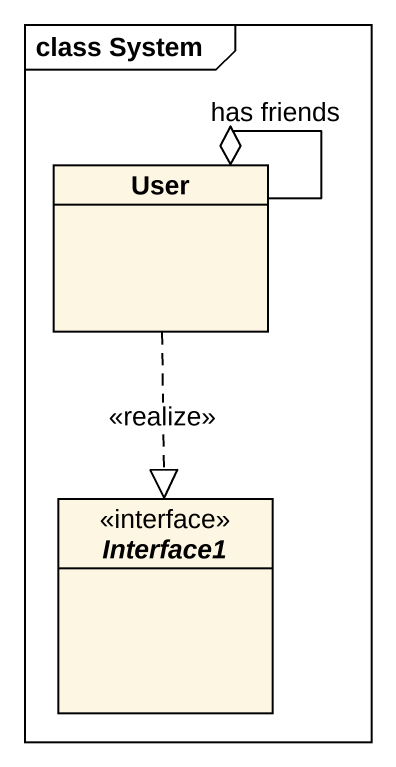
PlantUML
@startuml
mainframe class System
hide circle
hide empty members
class User
interface Interface1 <<interface>>
User --o User : has friends
User ..|> Interface1 : <<realize>>
@enduml
